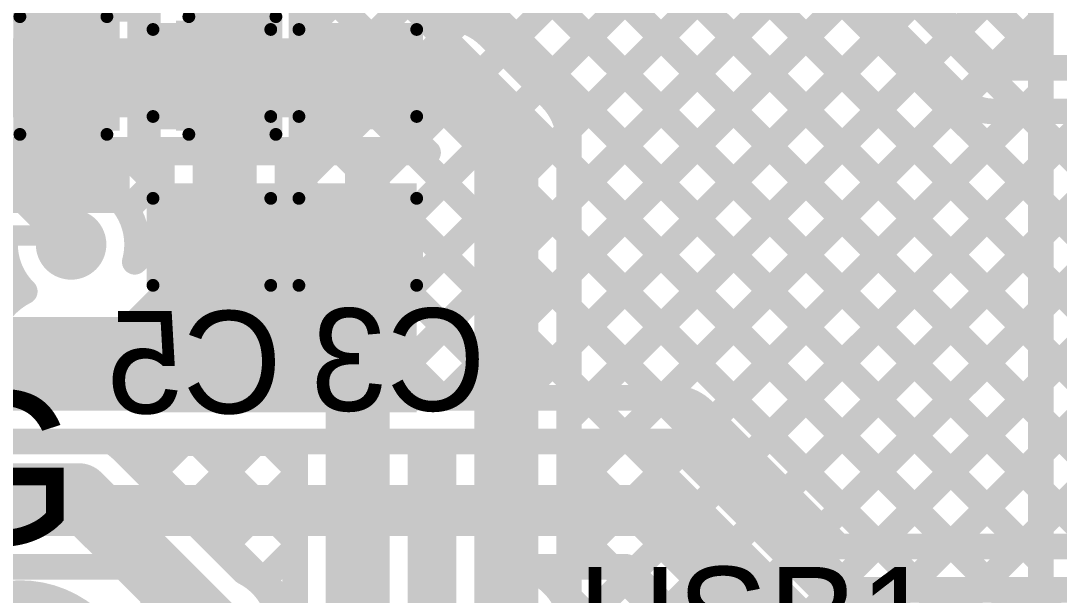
# Model space of a CAD drawing. Header units: millimetres. Extents: x 0.78 to 3.29, y 2.96 to 5.31.
# Drawn here: x 1.6873 to 2.093, y 3.2469 to 3.4714 of the extents above; entities that cross this region are included whole.
import ezdxf

# ---------------------------------------------------------------- set-up
doc = ezdxf.new("R2010")
doc.units = ezdxf.units.MM
doc.header["$MEASUREMENT"] = 0
for name, color, linetype in [('BottomLayer', 5, 'Continuous'), ('BottomOverlay', 54, 'Continuous'), ('BottomPaste', 16, 'Continuous'), ('BottomSolder', 6, 'Continuous'), ('MultiLayer', 9, 'Continuous'), ('PadHoleLayer', 156, 'Continuous'), ('TopLayer', 1, 'Continuous'), ('TopOverlay', 2, 'Continuous'), ('TopPaste', 8, 'Continuous'), ('TopSolder', 216, 'Continuous'), ('ViaHoleLayer', 16, 'Continuous')]:
    doc.layers.add(name, color=color, linetype=linetype)

# ---------------------------------------------------------------- blocks, each defined once
blk = doc.blocks.new('BQ21040DBVR_B_67')
at = {"layer": 'BottomLayer'}
for points in [[(-0.07283, 0.02657), (-0.03346, 0.02657), (-0.07283, 0.04823), (-0.03346, 0.04823)], [(0.03346, 0.02657), (0.07283, 0.02657), (0.03346, 0.04823), (0.07283, 0.04823)], [(-0.07283, -0.01083), (-0.03346, -0.01083), (-0.07283, 0.01083), (-0.03346, 0.01083)], [(0.03346, -0.01083), (0.07283, -0.01083), (0.03346, 0.01083), (0.07283, 0.01083)], [(-0.07283, -0.04823), (-0.03346, -0.04823), (-0.07283, -0.02657), (-0.03346, -0.02657)], [(0.03346, -0.04823), (0.07283, -0.04823), (0.03346, -0.02657), (0.07283, -0.02657)]]:
    blk.add_solid(points, dxfattribs=at)
at = {"layer": 'BottomOverlay', "const_width": 0.00787}
for points in [[(0.056, 0.061), (-0.053, 0.061)], [(0.056, -0.061), (-0.053, -0.061)]]:
    blk.add_lwpolyline(points, dxfattribs=at)
at = {"layer": 'BottomOverlay'}
for points, const_width in [([(-0.05497, 0.061, 1), (-0.05103, 0.061, 1)], 0.00394), ([(0.05403, 0.061, 1), (0.05797, 0.061, 1)], 0.00394), ([(-0.083, -0.039, 1), (-0.093, -0.039, 1)], 0.01), ([(-0.0955, -0.039, 1), (-0.0905, -0.039, 1)], 0.005), ([(-0.0855, -0.039, 1), (-0.0805, -0.039, 1)], 0.005), ([(-0.05497, -0.061, 1), (-0.05103, -0.061, 1)], 0.00394), ([(0.05403, -0.061, 1), (0.05797, -0.061, 1)], 0.00394)]:
    blk.add_lwpolyline(points, format="xyb", close=True, dxfattribs=dict(at, const_width=const_width))
at = {"layer": 'BottomPaste'}
for points in [[(-0.07283, 0.02657), (-0.03346, 0.02657), (-0.07283, 0.04823), (-0.03346, 0.04823)], [(0.03346, 0.02657), (0.07283, 0.02657), (0.03346, 0.04823), (0.07283, 0.04823)], [(-0.07283, -0.01083), (-0.03346, -0.01083), (-0.07283, 0.01083), (-0.03346, 0.01083)], [(0.03346, -0.01083), (0.07283, -0.01083), (0.03346, 0.01083), (0.07283, 0.01083)], [(-0.07283, -0.04823), (-0.03346, -0.04823), (-0.07283, -0.02657), (-0.03346, -0.02657)], [(0.03346, -0.04823), (0.07283, -0.04823), (0.03346, -0.02657), (0.07283, -0.02657)]]:
    blk.add_solid(points, dxfattribs=at)
at = {"layer": 'BottomSolder'}
for points in [[(-0.07683, 0.02257), (-0.02946, 0.02257), (-0.07683, 0.05223), (-0.02946, 0.05223)], [(0.02946, 0.02257), (0.07683, 0.02257), (0.02946, 0.05223), (0.07683, 0.05223)], [(-0.07683, -0.01483), (-0.02946, -0.01483), (-0.07683, 0.01483), (-0.02946, 0.01483)], [(0.02946, -0.01483), (0.07683, -0.01483), (0.02946, 0.01483), (0.07683, 0.01483)], [(-0.07683, -0.05223), (-0.02946, -0.05223), (-0.07683, -0.02257), (-0.02946, -0.02257)], [(0.02946, -0.05223), (0.07683, -0.05223), (0.02946, -0.02257), (0.07683, -0.02257)]]:
    blk.add_solid(points, dxfattribs=at)
blk = doc.blocks.new('TC2030_IDC_69')
at = {"layer": 'BottomSolder', "const_width": 0.004}
for points in [[(-0.102, 0.1, 1), (-0.098, 0.1, 1)], [(0.023, 0.1, 1), (0.027, 0.1, 1)], [(0.098, 0.04, 1), (0.102, 0.04, 1)], [(-0.102, 0, 1), (-0.098, 0, 1)], [(0.098, -0.04, 1), (0.102, -0.04, 1)], [(-0.102, -0.1, 1), (-0.098, -0.1, 1)], [(0.023, -0.1, 1), (0.027, -0.1, 1)]]:
    blk.add_lwpolyline(points, format="xyb", close=True, dxfattribs=at)
at = {"layer": 'PadHoleLayer'}
for points, const_width in [([(-0.12338, 0.1, 1), (-0.07662, 0.1, 1)], 0.04675), ([(0.00162, 0.1, 1), (0.04838, 0.1, 1)], 0.04675), ([(0.09025, 0.04, 1), (0.10975, 0.04, 1)], 0.01951), ([(-0.10975, 0, 1), (-0.09025, 0, 1)], 0.01951), ([(0.09025, -0.04, 1), (0.10975, -0.04, 1)], 0.01951), ([(-0.12338, -0.1, 1), (-0.07662, -0.1, 1)], 0.04675), ([(0.00162, -0.1, 1), (0.04838, -0.1, 1)], 0.04675)]:
    blk.add_lwpolyline(points, format="xyb", close=True, dxfattribs=dict(at, const_width=const_width))
at = {"layer": 'TopLayer', "const_width": 0.01549}
for points in [[(-0.05775, 0.025, 1), (-0.04225, 0.025, 1)], [(-0.00775, 0.025, 1), (0.00775, 0.025, 1)], [(0.04225, 0.025, 1), (0.05775, 0.025, 1)], [(-0.05775, -0.025, 1), (-0.04225, -0.025, 1)], [(-0.05775, -0.025, 1), (-0.04225, -0.025, 1)], [(-0.00775, -0.025, 1), (0.00775, -0.025, 1)], [(0.04225, -0.025, 1), (0.05775, -0.025, 1)]]:
    blk.add_lwpolyline(points, format="xyb", close=True, dxfattribs=at)
at = {"layer": 'TopOverlay', "const_width": 0.01}
for points in [[(-0.152, -0.152), (-0.152, 0.152)], [(0.126, 0.152), (-0.152, 0.152)], [(0.126, -0.152), (0.126, 0.152)], [(0.126, -0.152), (-0.152, -0.152)]]:
    blk.add_lwpolyline(points, dxfattribs=at)
at = {"layer": 'TopOverlay'}
for points, const_width in [([(-0.1545, 0.152, 1), (-0.1495, 0.152, 1)], 0.005), ([(-0.1545, 0.152, 1), (-0.1495, 0.152, 1)], 0.005), ([(0.1235, 0.152, 1), (0.1285, 0.152, 1)], 0.005), ([(0.1235, 0.152, 1), (0.1285, 0.152, 1)], 0.005), ([(-0.0376, -0.057, 1), (-0.0504, -0.057, 1)], 0.01), ([(-0.0529, -0.057, 1), (-0.0479, -0.057, 1)], 0.005), ([(-0.0401, -0.057, 1), (-0.0351, -0.057, 1)], 0.005), ([(-0.1545, -0.152, 1), (-0.1495, -0.152, 1)], 0.005), ([(-0.1545, -0.152, 1), (-0.1495, -0.152, 1)], 0.005), ([(0.1235, -0.152, 1), (0.1285, -0.152, 1)], 0.005), ([(0.1235, -0.152, 1), (0.1285, -0.152, 1)], 0.005)]:
    blk.add_lwpolyline(points, format="xyb", close=True, dxfattribs=dict(at, const_width=const_width))
at = {"layer": 'TopPaste', "const_width": 0.01549}
for points in [[(-0.05775, 0.025, 1), (-0.04225, 0.025, 1)], [(-0.00775, 0.025, 1), (0.00775, 0.025, 1)], [(0.04225, 0.025, 1), (0.05775, 0.025, 1)], [(-0.05775, -0.025, 1), (-0.04225, -0.025, 1)], [(-0.05775, -0.025, 1), (-0.04225, -0.025, 1)], [(-0.00775, -0.025, 1), (0.00775, -0.025, 1)], [(0.04225, -0.025, 1), (0.05775, -0.025, 1)]]:
    blk.add_lwpolyline(points, format="xyb", close=True, dxfattribs=at)
at = {"layer": 'TopSolder'}
for points, const_width in [([(-0.102, 0.1, 1), (-0.098, 0.1, 1)], 0.004), ([(0.023, 0.1, 1), (0.027, 0.1, 1)], 0.004), ([(-0.05975, 0.025, 1), (-0.04025, 0.025, 1)], 0.01949), ([(-0.00975, 0.025, 1), (0.00975, 0.025, 1)], 0.01949), ([(0.04025, 0.025, 1), (0.05975, 0.025, 1)], 0.01949), ([(0.098, 0.04, 1), (0.102, 0.04, 1)], 0.004), ([(-0.102, 0, 1), (-0.098, 0, 1)], 0.004), ([(-0.05975, -0.025, 1), (-0.04025, -0.025, 1)], 0.01949), ([(-0.05975, -0.025, 1), (-0.04025, -0.025, 1)], 0.01949), ([(-0.00975, -0.025, 1), (0.00975, -0.025, 1)], 0.01949), ([(0.04025, -0.025, 1), (0.05975, -0.025, 1)], 0.01949), ([(0.098, -0.04, 1), (0.102, -0.04, 1)], 0.004), ([(-0.102, -0.1, 1), (-0.098, -0.1, 1)], 0.004), ([(0.023, -0.1, 1), (0.027, -0.1, 1)], 0.004)]:
    blk.add_lwpolyline(points, format="xyb", close=True, dxfattribs=dict(at, const_width=const_width))
blk = doc.blocks.new('C__0603_B_103')
at = {"layer": 'BottomLayer'}
for points in [[(-0.045, 0.0175), (-0.045, -0.0175), (-0.015, 0.0175), (-0.015, -0.0175)], [(0.015, 0.0175), (0.015, -0.0175), (0.045, 0.0175), (0.045, -0.0175)]]:
    blk.add_solid(points, dxfattribs=at)
at = {"layer": 'BottomOverlay', "const_width": 0.005}
for points in [[(-0.05, 0.023), (-0.016, 0.023)], [(-0.05, 0.023), (-0.05, -0.023)], [(0.016, 0.023), (0.05, 0.023)], [(0.05, 0.023), (0.05, -0.023)], [(-0.05, -0.023), (-0.016, -0.023)], [(0.016, -0.023), (0.05, -0.023)]]:
    blk.add_lwpolyline(points, dxfattribs=at)
at = {"layer": 'BottomOverlay', "const_width": 0.0025}
for points in [[(-0.05125, 0.023, 1), (-0.04875, 0.023, 1)], [(-0.05125, 0.023, 1), (-0.04875, 0.023, 1)], [(-0.01725, 0.023, 1), (-0.01475, 0.023, 1)], [(0.01475, 0.023, 1), (0.01725, 0.023, 1)], [(0.04875, 0.023, 1), (0.05125, 0.023, 1)], [(0.04875, 0.023, 1), (0.05125, 0.023, 1)], [(-0.05125, -0.023, 1), (-0.04875, -0.023, 1)], [(-0.05125, -0.023, 1), (-0.04875, -0.023, 1)], [(-0.01725, -0.023, 1), (-0.01475, -0.023, 1)], [(0.01475, -0.023, 1), (0.01725, -0.023, 1)], [(0.04875, -0.023, 1), (0.05125, -0.023, 1)], [(0.04875, -0.023, 1), (0.05125, -0.023, 1)]]:
    blk.add_lwpolyline(points, format="xyb", close=True, dxfattribs=at)
at = {"layer": 'BottomPaste'}
for points in [[(-0.045, 0.0175), (-0.045, -0.0175), (-0.015, 0.0175), (-0.015, -0.0175)], [(0.015, 0.0175), (0.015, -0.0175), (0.045, 0.0175), (0.045, -0.0175)]]:
    blk.add_solid(points, dxfattribs=at)
at = {"layer": 'BottomSolder'}
for points in [[(-0.049, 0.0215), (-0.049, -0.0215), (-0.011, 0.0215), (-0.011, -0.0215)], [(0.011, 0.0215), (0.011, -0.0215), (0.049, 0.0215), (0.049, -0.0215)]]:
    blk.add_solid(points, dxfattribs=at)
blk = doc.blocks.new('C__0603_104')
at = {"layer": 'TopLayer'}
for points in [[(-0.015, -0.0175), (-0.015, 0.0175), (-0.045, -0.0175), (-0.045, 0.0175)], [(0.045, -0.0175), (0.045, 0.0175), (0.015, -0.0175), (0.015, 0.0175)]]:
    blk.add_solid(points, dxfattribs=at)
at = {"layer": 'TopOverlay', "const_width": 0.005}
for points in [[(-0.016, 0.023), (-0.05, 0.023)], [(-0.05, 0.023), (-0.05, -0.023)], [(0.05, 0.023), (0.016, 0.023)], [(0.05, 0.023), (0.05, -0.023)], [(-0.016, -0.023), (-0.05, -0.023)], [(0.05, -0.023), (0.016, -0.023)]]:
    blk.add_lwpolyline(points, dxfattribs=at)
at = {"layer": 'TopOverlay', "const_width": 0.0025}
for points in [[(-0.05125, 0.023, 1), (-0.04875, 0.023, 1)], [(-0.05125, 0.023, 1), (-0.04875, 0.023, 1)], [(-0.01725, 0.023, 1), (-0.01475, 0.023, 1)], [(0.01475, 0.023, 1), (0.01725, 0.023, 1)], [(0.04875, 0.023, 1), (0.05125, 0.023, 1)], [(0.04875, 0.023, 1), (0.05125, 0.023, 1)], [(-0.05125, -0.023, 1), (-0.04875, -0.023, 1)], [(-0.05125, -0.023, 1), (-0.04875, -0.023, 1)], [(-0.01725, -0.023, 1), (-0.01475, -0.023, 1)], [(0.01475, -0.023, 1), (0.01725, -0.023, 1)], [(0.04875, -0.023, 1), (0.05125, -0.023, 1)], [(0.04875, -0.023, 1), (0.05125, -0.023, 1)]]:
    blk.add_lwpolyline(points, format="xyb", close=True, dxfattribs=at)
at = {"layer": 'TopPaste'}
for points in [[(-0.015, -0.0175), (-0.015, 0.0175), (-0.045, -0.0175), (-0.045, 0.0175)], [(0.045, -0.0175), (0.045, 0.0175), (0.015, -0.0175), (0.015, 0.0175)]]:
    blk.add_solid(points, dxfattribs=at)
at = {"layer": 'TopSolder'}
for points in [[(-0.011, -0.0215), (-0.011, 0.0215), (-0.049, -0.0215), (-0.049, 0.0215)], [(0.049, -0.0215), (0.049, 0.0215), (0.011, -0.0215), (0.011, 0.0215)]]:
    blk.add_solid(points, dxfattribs=at)
blk = doc.blocks.new('C__0603_B_105')
at = {"layer": 'BottomLayer'}
for points in [[(-0.045, 0.0175), (-0.045, -0.0175), (-0.015, 0.0175), (-0.015, -0.0175)], [(0.015, 0.0175), (0.015, -0.0175), (0.045, 0.0175), (0.045, -0.0175)]]:
    blk.add_solid(points, dxfattribs=at)
at = {"layer": 'BottomOverlay', "const_width": 0.005}
for points in [[(-0.05, 0.023), (-0.016, 0.023)], [(-0.05, 0.023), (-0.05, -0.023)], [(0.016, 0.023), (0.05, 0.023)], [(0.05, 0.023), (0.05, -0.023)], [(-0.05, -0.023), (-0.016, -0.023)], [(0.016, -0.023), (0.05, -0.023)]]:
    blk.add_lwpolyline(points, dxfattribs=at)
at = {"layer": 'BottomOverlay', "const_width": 0.0025}
for points in [[(-0.05125, 0.023, 1), (-0.04875, 0.023, 1)], [(-0.05125, 0.023, 1), (-0.04875, 0.023, 1)], [(-0.01725, 0.023, 1), (-0.01475, 0.023, 1)], [(0.01475, 0.023, 1), (0.01725, 0.023, 1)], [(0.04875, 0.023, 1), (0.05125, 0.023, 1)], [(0.04875, 0.023, 1), (0.05125, 0.023, 1)], [(-0.05125, -0.023, 1), (-0.04875, -0.023, 1)], [(-0.05125, -0.023, 1), (-0.04875, -0.023, 1)], [(-0.01725, -0.023, 1), (-0.01475, -0.023, 1)], [(0.01475, -0.023, 1), (0.01725, -0.023, 1)], [(0.04875, -0.023, 1), (0.05125, -0.023, 1)], [(0.04875, -0.023, 1), (0.05125, -0.023, 1)]]:
    blk.add_lwpolyline(points, format="xyb", close=True, dxfattribs=at)
at = {"layer": 'BottomPaste'}
for points in [[(-0.045, 0.0175), (-0.045, -0.0175), (-0.015, 0.0175), (-0.015, -0.0175)], [(0.015, 0.0175), (0.015, -0.0175), (0.045, 0.0175), (0.045, -0.0175)]]:
    blk.add_solid(points, dxfattribs=at)
at = {"layer": 'BottomSolder'}
for points in [[(-0.049, 0.0215), (-0.049, -0.0215), (-0.011, 0.0215), (-0.011, -0.0215)], [(0.011, 0.0215), (0.011, -0.0215), (0.049, 0.0215), (0.049, -0.0215)]]:
    blk.add_solid(points, dxfattribs=at)

msp = doc.modelspace()

# ---------------------------------------------------------------- linework, layer by layer
at = {"layer": 'BottomLayer'}
for points, const_width in [([(2.08578, 3.25437), (2.08578, 4.09576)], 0.01), ([(1.72652, 3.8172), (2.08578, 3.45794)], 0.01), ([(1.72143, 3.794), (2.08578, 3.42965)], 0.01), ([(1.71952, 3.76763), (2.08578, 3.40137)], 0.01), ([(1.71952, 3.73935), (2.08578, 3.37309)], 0.01), ([(1.716, 3.71458), (2.08578, 3.3448)], 0.01), ([(1.85944, 3.47164), (2.08578, 3.69798)], 0.01), ([(1.87586, 3.45978), (2.08578, 3.6697)], 0.01), ([(1.74275, 3.65955), (2.08578, 3.31652)], 0.01), ([(1.89001, 3.44564), (2.08578, 3.64141)], 0.01), ([(1.90109, 3.42844), (2.08578, 3.61313)], 0.01), ([(1.9015, 3.40057), (2.08578, 3.58485)], 0.01), ([(1.797, 3.57701), (2.08578, 3.28823)], 0.01), ([(1.9015, 3.37228), (2.08578, 3.55656)], 0.01), ([(1.797, 3.54873), (2.08578, 3.25995)], 0.01), ([(1.9015, 3.344), (2.08578, 3.52828)], 0.01), ([(1.9015, 3.31571), (2.08578, 3.49999)], 0.01), ([(1.653, 3.47625), (1.68076, 3.4485)], 0.025), ([(1.854, 3.47248), (1.854, 3.4765)], 0.01), ([(1.9015, 3.28743), (2.08578, 3.47171)], 0.01), ([(1.87035, 3.4653), (1.8943, 3.44135)], 0.01), ([(1.68076, 3.4485), (1.70615, 3.4485)], 0.025), ([(1.819, 3.448), (1.853, 3.448)], 0.025), ([(1.853, 3.448), (1.877, 3.424)], 0.025), ([(1.9015, 3.25914), (2.08578, 3.44342)], 0.01), ([(1.877, 3.233), (1.877, 3.424)], 0.025), ([(1.9015, 3.24102), (1.9015, 3.424)], 0.01), ([(1.73783, 3.421), (1.7895, 3.421)], 0.01), ([(1.73783, 3.4199), (1.84645, 3.4199)], 0.01), ([(1.7915, 3.421), (1.84535, 3.421)], 0.01), ([(1.9015, 3.41594), (2.12853, 3.18891)], 0.01), ([(1.90276, 3.23212), (2.08578, 3.41514)], 0.01), ([(1.70615, 3.4111), (1.707, 3.41024)], 0.012), ([(1.707, 3.384), (1.707, 3.41024)], 0.012), ([(1.762, 3.388), (1.762, 3.413)], 0.01), ([(1.819, 3.388), (1.819, 3.413)], 0.01), ([(1.762, 3.388), (1.819, 3.388)], 0.025), ([(1.819, 3.012), (1.819, 3.388)], 0.025), ([(1.9015, 3.38766), (2.11379, 3.17537)], 0.01), ([(1.9015, 3.20258), (2.08578, 3.38686)], 0.01), ([(1.707, 3.38), (1.707, 3.384)], 0.012), ([(1.9015, 3.35938), (2.11174, 3.14914)], 0.01), ([(1.9015, 3.17429), (2.08578, 3.35857)], 0.01), ([(1.6554, 3.34), (1.702, 3.34)], 0.025), ([(1.9015, 3.33109), (2.09809, 3.1345)], 0.01), ([(1.94718, 3.19169), (2.08578, 3.33029)], 0.01), ([(1.72262, 3.307), (1.72649, 3.307)], 0.01), ([(1.72649, 3.30635), (1.7945, 3.30635)], 0.01), ([(1.72825, 3.30635), (1.7945, 3.2401)], 0.01), ([(1.73751, 3.29314), (1.75072, 3.30635)], 0.01), ([(1.75165, 3.279), (1.779, 3.30635)], 0.01), ([(1.75654, 3.30635), (1.7945, 3.26839)], 0.01), ([(1.78482, 3.30635), (1.7945, 3.29667)], 0.01), ([(1.7945, 3.0271), (1.7945, 3.30635)], 0.01), ([(1.8435, 3.30635), (1.8525, 3.30635)], 0.01), ([(1.8435, 3.0271), (1.8435, 3.30635)], 0.01), ([(1.8525, 3.24102), (1.8525, 3.30635)], 0.01), ([(1.72735, 3.3033), (1.77465, 3.256)], 0.01), ([(1.8435, 3.30424), (1.8525, 3.29524)], 0.01), ([(1.9015, 3.30281), (2.06981, 3.1345)], 0.01), ([(1.97089, 3.18711), (2.08578, 3.302)], 0.01), ([(1.559, 3.286), (1.71, 3.286)], 0.025), ([(1.71, 3.286), (1.763, 3.233)], 0.025), ([(1.76579, 3.26486), (1.7945, 3.29357)], 0.01), ([(1.8435, 3.286), (1.8525, 3.295)], 0.01), ([(1.8435, 3.27595), (1.8525, 3.26695)], 0.01), ([(1.9015, 3.27452), (2.04152, 3.1345)], 0.01), ([(1.98389, 3.17183), (2.08578, 3.27372)], 0.01), ([(1.78083, 3.25162), (1.7945, 3.26528)], 0.01), ([(1.8435, 3.25771), (1.8525, 3.26671)], 0.01), ([(1.8435, 3.24767), (1.85198, 3.23919)], 0.01), ([(1.9015, 3.24624), (1.95609, 3.19164)], 0.01), ([(1.97485, 3.1345), (2.08702, 3.24667)], 0.01)]:
    msp.add_lwpolyline(points, dxfattribs=dict(at, const_width=const_width))
for points, const_width in [([(1.8515, 3.47248, 1), (1.8565, 3.47248, 1)], 0.005), ([(1.8515, 3.47248, 1), (1.8565, 3.47248, 1)], 0.005), ([(1.8515, 3.47248, 1), (1.8565, 3.47248, 1)], 0.005), ([(1.85694, 3.47164, 1), (1.86194, 3.47164, 1)], 0.005), ([(2.08328, 3.47171, 1), (2.08828, 3.47171, 1)], 0.005), ([(1.86782, 3.46532, 1), (1.87282, 3.46532, 1)], 0.005), ([(1.86785, 3.4653, 1), (1.87285, 3.4653, 1)], 0.005), ([(1.86785, 3.4653, 1), (1.87285, 3.4653, 1)], 0.005), ([(1.87336, 3.45978, 1), (1.87836, 3.45978, 1)], 0.005), ([(1.67451, 3.4485, 1), (1.68701, 3.4485, 1)], 0.0125), ([(1.67451, 3.4485, 1), (1.68701, 3.4485, 1)], 0.0125), ([(1.6999, 3.4485, 1), (1.7124, 3.4485, 1)], 0.0125), ([(1.81275, 3.448, 1), (1.82525, 3.448, 1)], 0.0125), ([(1.84675, 3.448, 1), (1.85925, 3.448, 1)], 0.0125), ([(1.84675, 3.448, 1), (1.85925, 3.448, 1)], 0.0125), ([(2.08328, 3.45794, 1), (2.08828, 3.45794, 1)], 0.005), ([(1.88751, 3.44564, 1), (1.89251, 3.44564, 1)], 0.005), ([(2.08328, 3.44342, 1), (2.08828, 3.44342, 1)], 0.005), ([(1.8918, 3.44135, 1), (1.8968, 3.44135, 1)], 0.005), ([(1.8918, 3.44135, 1), (1.8968, 3.44135, 1)], 0.005), ([(1.89182, 3.44132, 1), (1.89682, 3.44132, 1)], 0.005), ([(1.87075, 3.424, 1), (1.88325, 3.424, 1)], 0.0125), ([(1.87075, 3.424, 1), (1.88325, 3.424, 1)], 0.0125), ([(1.89859, 3.42844, 1), (1.90359, 3.42844, 1)], 0.005), ([(2.08328, 3.42965, 1), (2.08828, 3.42965, 1)], 0.005), ([(1.899, 3.424, 1), (1.904, 3.424, 1)], 0.005), ([(1.899, 3.424, 1), (1.904, 3.424, 1)], 0.005), ([(1.899, 3.424, 1), (1.904, 3.424, 1)], 0.005), ([(1.73533, 3.421, 1), (1.74033, 3.421, 1)], 0.005), ([(1.73533, 3.4199, 1), (1.74033, 3.4199, 1)], 0.005), ([(1.787, 3.421, 1), (1.792, 3.421, 1)], 0.005), ([(1.789, 3.421, 1), (1.794, 3.421, 1)], 0.005), ([(1.84285, 3.421, 1), (1.84785, 3.421, 1)], 0.005), ([(1.84395, 3.4199, 1), (1.84895, 3.4199, 1)], 0.005), ([(1.899, 3.41594, 1), (1.904, 3.41594, 1)], 0.005), ([(2.08328, 3.41514, 1), (2.08828, 3.41514, 1)], 0.005), ([(1.70315, 3.4111, 1), (1.70915, 3.4111, 1)], 0.006), ([(1.704, 3.41024, 1), (1.71, 3.41024, 1)], 0.006), ([(1.704, 3.41024, 1), (1.71, 3.41024, 1)], 0.006), ([(1.7595, 3.413, 1), (1.7645, 3.413, 1)], 0.005), ([(1.8165, 3.413, 1), (1.8215, 3.413, 1)], 0.005), ([(1.899, 3.40057, 1), (1.904, 3.40057, 1)], 0.005), ([(2.08328, 3.40137, 1), (2.08828, 3.40137, 1)], 0.005), ([(1.75575, 3.388, 1), (1.76825, 3.388, 1)], 0.0125), ([(1.81275, 3.388, 1), (1.82525, 3.388, 1)], 0.0125), ([(1.81275, 3.388, 1), (1.82525, 3.388, 1)], 0.0125), ([(1.70011, 3.384, 1), (1.71389, 3.384, 1)], 0.01378), ([(1.7595, 3.388, 1), (1.7645, 3.388, 1)], 0.005), ([(1.8165, 3.388, 1), (1.8215, 3.388, 1)], 0.005), ([(1.899, 3.38766, 1), (1.904, 3.38766, 1)], 0.005), ([(2.08328, 3.38686, 1), (2.08828, 3.38686, 1)], 0.005), ([(1.704, 3.384, 1), (1.71, 3.384, 1)], 0.006), ([(1.704, 3.384, 1), (1.71, 3.384, 1)], 0.006), ([(1.704, 3.38, 1), (1.71, 3.38, 1)], 0.006), ([(1.899, 3.37228, 1), (1.904, 3.37228, 1)], 0.005), ([(2.08328, 3.37309, 1), (2.08828, 3.37309, 1)], 0.005), ([(1.899, 3.35938, 1), (1.904, 3.35938, 1)], 0.005), ([(2.08328, 3.35857, 1), (2.08828, 3.35857, 1)], 0.005), ([(1.69511, 3.34, 1), (1.70889, 3.34, 1)], 0.01378), ([(1.69575, 3.34, 1), (1.70825, 3.34, 1)], 0.0125), ([(1.899, 3.344, 1), (1.904, 3.344, 1)], 0.005), ([(2.08328, 3.3448, 1), (2.08828, 3.3448, 1)], 0.005), ([(1.899, 3.33109, 1), (1.904, 3.33109, 1)], 0.005), ([(2.08328, 3.33029, 1), (2.08828, 3.33029, 1)], 0.005), ([(1.899, 3.31571, 1), (1.904, 3.31571, 1)], 0.005), ([(2.08328, 3.31652, 1), (2.08828, 3.31652, 1)], 0.005), ([(1.72012, 3.307, 1), (1.72512, 3.307, 1)], 0.005), ([(1.72012, 3.307, 1), (1.72512, 3.307, 1)], 0.005), ([(1.72012, 3.307, 1), (1.72512, 3.307, 1)], 0.005), ([(1.72399, 3.307, 1), (1.72899, 3.307, 1)], 0.005), ([(1.72399, 3.30635, 1), (1.72899, 3.30635, 1)], 0.005), ([(1.72575, 3.30635, 1), (1.73075, 3.30635, 1)], 0.005), ([(1.74822, 3.30635, 1), (1.75322, 3.30635, 1)], 0.005), ([(1.75404, 3.30635, 1), (1.75904, 3.30635, 1)], 0.005), ([(1.7765, 3.30635, 1), (1.7815, 3.30635, 1)], 0.005), ([(1.78232, 3.30635, 1), (1.78732, 3.30635, 1)], 0.005), ([(1.792, 3.30635, 1), (1.797, 3.30635, 1)], 0.005), ([(1.792, 3.30635, 1), (1.797, 3.30635, 1)], 0.005), ([(1.841, 3.30635, 1), (1.846, 3.30635, 1)], 0.005), ([(1.841, 3.30635, 1), (1.846, 3.30635, 1)], 0.005), ([(1.85, 3.30635, 1), (1.855, 3.30635, 1)], 0.005), ([(1.85, 3.30635, 1), (1.855, 3.30635, 1)], 0.005), ([(1.72482, 3.30332, 1), (1.72982, 3.30332, 1)], 0.005), ([(1.72485, 3.3033, 1), (1.72985, 3.3033, 1)], 0.005), ([(1.72485, 3.3033, 1), (1.72985, 3.3033, 1)], 0.005), ([(1.841, 3.30424, 1), (1.846, 3.30424, 1)], 0.005), ([(1.899, 3.30281, 1), (1.904, 3.30281, 1)], 0.005), ([(2.08328, 3.302, 1), (2.08828, 3.302, 1)], 0.005), ([(1.70375, 3.286, 1), (1.71625, 3.286, 1)], 0.0125), ([(1.70375, 3.286, 1), (1.71625, 3.286, 1)], 0.0125), ([(1.73501, 3.29314, 1), (1.74001, 3.29314, 1)], 0.005), ([(1.792, 3.29667, 1), (1.797, 3.29667, 1)], 0.005), ([(1.792, 3.29357, 1), (1.797, 3.29357, 1)], 0.005), ([(1.85, 3.29524, 1), (1.855, 3.29524, 1)], 0.005), ([(1.85, 3.295, 1), (1.855, 3.295, 1)], 0.005), ([(1.841, 3.286, 1), (1.846, 3.286, 1)], 0.005), ([(1.899, 3.28743, 1), (1.904, 3.28743, 1)], 0.005), ([(2.08328, 3.28823, 1), (2.08828, 3.28823, 1)], 0.005), ([(1.74915, 3.279, 1), (1.75415, 3.279, 1)], 0.005), ([(1.841, 3.27595, 1), (1.846, 3.27595, 1)], 0.005), ([(1.899, 3.27452, 1), (1.904, 3.27452, 1)], 0.005), ([(2.08328, 3.27372, 1), (2.08828, 3.27372, 1)], 0.005), ([(1.76329, 3.26486, 1), (1.76829, 3.26486, 1)], 0.005), ([(1.792, 3.26839, 1), (1.797, 3.26839, 1)], 0.005), ([(1.792, 3.26528, 1), (1.797, 3.26528, 1)], 0.005), ([(1.85, 3.26695, 1), (1.855, 3.26695, 1)], 0.005), ([(1.85, 3.26671, 1), (1.855, 3.26671, 1)], 0.005), ([(1.841, 3.25771, 1), (1.846, 3.25771, 1)], 0.005), ([(1.899, 3.25914, 1), (1.904, 3.25914, 1)], 0.005), ([(2.08328, 3.25995, 1), (2.08828, 3.25995, 1)], 0.005), ([(1.77215, 3.256, 1), (1.77715, 3.256, 1)], 0.005), ([(1.77215, 3.256, 1), (1.77715, 3.256, 1)], 0.005), ([(2.08328, 3.25437, 1), (2.08828, 3.25437, 1)], 0.005), ([(2.08328, 3.25437, 1), (2.08828, 3.25437, 1)], 0.005), ([(2.08328, 3.25437, 1), (2.08828, 3.25437, 1)], 0.005), ([(1.77833, 3.25162, 1), (1.78333, 3.25162, 1)], 0.005), ([(1.841, 3.24767, 1), (1.846, 3.24767, 1)], 0.005), ([(1.899, 3.24624, 1), (1.904, 3.24624, 1)], 0.005), ([(2.08452, 3.24667, 1), (2.08952, 3.24667, 1)], 0.005)]:
    msp.add_lwpolyline(points, format="xyb", close=True, dxfattribs=dict(at, const_width=const_width))
at = {"layer": 'BottomLayer', "const_width": 0.01}
for points in [[(1.854, 3.47248, -0.188676), (1.87035, 3.4653)], [(1.854, 3.47248, -0.188323), (1.87032, 3.46532)], [(1.8943, 3.44135, -0.199267), (1.9015, 3.424)], [(1.89432, 3.44132, -0.198912), (1.9015, 3.424)], [(1.72262, 3.307, -0.061151), (1.72732, 3.30332)], [(1.72262, 3.307, -0.061493), (1.72735, 3.3033)], [(1.74575, 3.206, -1.93845), (1.66772, 3.2615)], [(1.77465, 3.256, -0.282633), (1.78878, 3.233)], [(2.09298, 3.23702, -0.199267), (2.08578, 3.25437)], [(2.09296, 3.23705, -0.198912), (2.08578, 3.25437)]]:
    msp.add_lwpolyline(points, format="xyb", dxfattribs=at)
at = {"layer": 'BottomLayer'}
for points in [[(1.683, 3.4645), (1.683, 3.4336), (1.842, 3.4645), (1.842, 3.4336)], [(1.842, 3.31835), (1.842, 3.4079), (1.73849, 3.31835), (1.73849, 3.4079)], [(1.842, 3.35569), (1.641, 3.35569), (1.842, 3.319), (1.641, 3.319)]]:
    msp.add_solid(points, dxfattribs=at)
at = {"layer": 'MultiLayer', "const_width": 0.01378}
for points in [[(1.70011, 3.384, 1), (1.71389, 3.384, 1)], [(1.69511, 3.34, 1), (1.70889, 3.34, 1)]]:
    msp.add_lwpolyline(points, format="xyb", close=True, dxfattribs=at)
at = {"layer": 'TopLayer'}
for points, const_width in [([(1.9045, 3.58265), (2.16664, 3.32051)], 0.01), ([(1.7915, 3.4037), (1.963, 3.5752)], 0.01), ([(1.90449, 3.55437), (2.16664, 3.29222)], 0.01), ([(1.79138, 3.3753), (1.963, 3.54692)], 0.01), ([(1.98, 3.54), (2.067, 3.453)], 0.01), ([(1.89511, 3.53547), (2.16458, 3.266)], 0.01), ([(1.76837, 3.324), (1.97016, 3.5258)], 0.01), ([(1.968, 3.52796), (2.05496, 3.441)], 0.01), ([(1.88097, 3.52132), (2.1363, 3.266)], 0.01), ([(1.766, 3.451), (1.766, 3.5025)], 0.025), ([(1.79665, 3.324), (1.9843, 3.51165)], 0.01), ([(1.86683, 3.50718), (2.10801, 3.266)], 0.01), ([(1.68851, 3.491), (1.707, 3.47251)], 0.025), ([(1.82493, 3.324), (1.99845, 3.49751)], 0.01), ([(1.85269, 3.49304), (2.07973, 3.266)], 0.01), ([(1.797, 3.43749), (1.84322, 3.48371)], 0.01), ([(1.707, 3.45), (1.707, 3.47251)], 0.025), ([(1.737, 3.4175), (1.737, 3.4825)], 0.01), ([(1.83737, 3.48008), (2.05144, 3.266)], 0.01), ([(1.85322, 3.324), (2.01259, 3.48337)], 0.01), ([(1.734, 3.4205), (1.734, 3.4795)], 0.01), ([(1.797, 3.46577), (1.80923, 3.478)], 0.01), ([(1.797, 3.4175), (1.797, 3.478)], 0.01), ([(1.81116, 3.478), (2.02316, 3.266)], 0.01), ([(1.734, 3.47031), (1.737, 3.46731)], 0.01), ([(1.8815, 3.324), (2.02673, 3.46923)], 0.01), ([(1.62622, 3.46478), (1.707, 3.384)], 0.012), ([(1.797, 3.46388), (1.93688, 3.324)], 0.01), ([(1.734, 3.45934), (1.737, 3.46234)], 0.01), ([(1.766, 3.451), (1.767, 3.45)], 0.025), ([(1.767, 3.37769), (1.767, 3.45)], 0.025), ([(1.90979, 3.324), (2.04087, 3.45509)], 0.01), ([(2.067, 3.453), (2.313, 3.453)], 0.01), ([(1.742, 3.45), (1.767, 3.45)], 0.01), ([(1.767, 3.45), (1.792, 3.45)], 0.01), ([(1.734, 3.44202), (1.737, 3.43902)], 0.01), ([(1.93807, 3.324), (2.05501, 3.44094)], 0.01), ([(1.797, 3.43559), (1.90859, 3.324)], 0.01), ([(1.9577, 3.31534), (2.07836, 3.436)], 0.01), ([(1.97184, 3.3012), (2.10664, 3.436)], 0.01), ([(1.98598, 3.28706), (2.13492, 3.436)], 0.01), ([(2.00013, 3.27292), (2.16321, 3.436)], 0.01), ([(2.067, 3.436), (2.17666, 3.436)], 0.01), ([(2.07943, 3.436), (2.16664, 3.34879)], 0.01), ([(1.734, 3.43106), (1.737, 3.43406)], 0.01), ([(1.69596, 3.4205), (1.734, 3.4205)], 0.01), ([(1.69596, 3.4205), (1.70668, 3.40978)], 0.01), ([(1.69895, 3.4205), (1.70983, 3.40962)], 0.01), ([(1.71219, 3.40925), (1.72344, 3.4205)], 0.01), ([(1.72724, 3.4205), (1.7425, 3.40524)], 0.01), ([(1.737, 3.4175), (1.7425, 3.4175)], 0.01), ([(1.7425, 3.38784), (1.7425, 3.4175)], 0.01), ([(1.7915, 3.4175), (1.797, 3.4175)], 0.01), ([(1.7915, 3.37769), (1.7915, 3.4175)], 0.01), ([(1.72887, 3.39764), (1.7425, 3.41127)], 0.01), ([(1.7915, 3.41281), (1.88031, 3.324)], 0.01), ([(2.02149, 3.266), (2.16308, 3.40759)], 0.01), ([(1.73187, 3.3772), (1.7425, 3.38784)], 0.01), ([(1.73262, 3.38683), (1.73706, 3.38239)], 0.01), ([(1.72931, 3.34), (1.767, 3.37769)], 0.025), ([(1.7915, 3.38452), (1.85202, 3.324)], 0.01), ([(2.04978, 3.266), (2.16832, 3.38454)], 0.01), ([(1.78578, 3.36196), (1.82374, 3.324)], 0.01), ([(1.74796, 3.324), (1.7843, 3.36034)], 0.01), ([(2.07806, 3.266), (2.16664, 3.35458)], 0.01), ([(1.702, 3.34), (1.72931, 3.34)], 0.025), ([(1.77171, 3.34775), (1.79545, 3.324)], 0.01), ([(1.67822, 3.34), (1.702, 3.34)], 0.01), ([(1.75757, 3.3336), (1.76717, 3.324)], 0.01), ([(1.74796, 3.324), (1.942, 3.324)], 0.01), ([(1.95404, 3.319), (2.00704, 3.266)], 0.01), ([(1.636, 3.307), (1.942, 3.307)], 0.01), ([(1.942, 3.307), (2, 3.249)], 0.01), ([(1.61169, 3.28), (1.933, 3.28)], 0.02), ([(1.933, 3.28), (1.997, 3.216)], 0.02), ([(2.00704, 3.266), (2.16664, 3.266)], 0.01), ([(1.88329, 3.258), (1.92389, 3.258)], 0.01), ([(1.88974, 3.258), (1.95609, 3.19164)], 0.01), ([(1.89439, 3.25203), (1.90036, 3.258)], 0.01), ([(1.91802, 3.258), (1.975, 3.20102)], 0.01), ([(1.92389, 3.258), (1.975, 3.20689)], 0.01), ([(1.90276, 3.23212), (1.92626, 3.25562)], 0.01), ([(2, 3.249), (2.31835, 3.249)], 0.01)]:
    msp.add_lwpolyline(points, dxfattribs=dict(at, const_width=const_width))
for points, const_width in [([(1.70075, 3.47251, 1), (1.71325, 3.47251, 1)], 0.0125), ([(1.70075, 3.47251, 1), (1.71325, 3.47251, 1)], 0.0125), ([(1.7315, 3.47031, 1), (1.7365, 3.47031, 1)], 0.005), ([(2.02423, 3.46923, 1), (2.02923, 3.46923, 1)], 0.005), ([(1.7345, 3.46731, 1), (1.7395, 3.46731, 1)], 0.005), ([(1.7945, 3.46577, 1), (1.7995, 3.46577, 1)], 0.005), ([(1.7945, 3.46388, 1), (1.7995, 3.46388, 1)], 0.005), ([(1.7315, 3.45934, 1), (1.7365, 3.45934, 1)], 0.005), ([(1.7345, 3.46234, 1), (1.7395, 3.46234, 1)], 0.005), ([(1.70075, 3.45, 1), (1.71325, 3.45, 1)], 0.0125), ([(1.75975, 3.451, 1), (1.77225, 3.451, 1)], 0.0125), ([(1.75975, 3.451, 1), (1.77225, 3.451, 1)], 0.0125), ([(1.76075, 3.45, 1), (1.77325, 3.45, 1)], 0.0125), ([(1.76075, 3.45, 1), (1.77325, 3.45, 1)], 0.0125), ([(2.03837, 3.45509, 1), (2.04337, 3.45509, 1)], 0.005), ([(2.0645, 3.453, 1), (2.0695, 3.453, 1)], 0.005), ([(2.0645, 3.453, 1), (2.0695, 3.453, 1)], 0.005), ([(1.7395, 3.45, 1), (1.7445, 3.45, 1)], 0.005), ([(1.7645, 3.45, 1), (1.7695, 3.45, 1)], 0.005), ([(1.7645, 3.45, 1), (1.7695, 3.45, 1)], 0.005), ([(1.7895, 3.45, 1), (1.7945, 3.45, 1)], 0.005), ([(1.7315, 3.44202, 1), (1.7365, 3.44202, 1)], 0.005), ([(1.7345, 3.43902, 1), (1.7395, 3.43902, 1)], 0.005), ([(2.05246, 3.441, 1), (2.05746, 3.441, 1)], 0.005), ([(2.05246, 3.441, 1), (2.05746, 3.441, 1)], 0.005), ([(2.05248, 3.44098, 1), (2.05748, 3.44098, 1)], 0.005), ([(2.05251, 3.44094, 1), (2.05751, 3.44094, 1)], 0.005), ([(1.7945, 3.43749, 1), (1.7995, 3.43749, 1)], 0.005), ([(1.7945, 3.43559, 1), (1.7995, 3.43559, 1)], 0.005), ([(2.0645, 3.436, 1), (2.0695, 3.436, 1)], 0.005), ([(2.0645, 3.436, 1), (2.0695, 3.436, 1)], 0.005), ([(2.0645, 3.436, 1), (2.0695, 3.436, 1)], 0.005), ([(2.07586, 3.436, 1), (2.08086, 3.436, 1)], 0.005), ([(2.07693, 3.436, 1), (2.08193, 3.436, 1)], 0.005), ([(1.7315, 3.43106, 1), (1.7365, 3.43106, 1)], 0.005), ([(1.7345, 3.43406, 1), (1.7395, 3.43406, 1)], 0.005), ([(1.69346, 3.4205, 1), (1.69846, 3.4205, 1)], 0.005), ([(1.69346, 3.4205, 1), (1.69846, 3.4205, 1)], 0.005), ([(1.69645, 3.4205, 1), (1.70145, 3.4205, 1)], 0.005), ([(1.72094, 3.4205, 1), (1.72594, 3.4205, 1)], 0.005), ([(1.72474, 3.4205, 1), (1.72974, 3.4205, 1)], 0.005), ([(1.7315, 3.4205, 1), (1.7365, 3.4205, 1)], 0.005), ([(1.7315, 3.4205, 1), (1.7365, 3.4205, 1)], 0.005), ([(1.7345, 3.4175, 1), (1.7395, 3.4175, 1)], 0.005), ([(1.7345, 3.4175, 1), (1.7395, 3.4175, 1)], 0.005), ([(1.74, 3.4175, 1), (1.745, 3.4175, 1)], 0.005), ([(1.74, 3.4175, 1), (1.745, 3.4175, 1)], 0.005), ([(1.789, 3.4175, 1), (1.794, 3.4175, 1)], 0.005), ([(1.789, 3.4175, 1), (1.794, 3.4175, 1)], 0.005), ([(1.7945, 3.4175, 1), (1.7995, 3.4175, 1)], 0.005), ([(1.7945, 3.4175, 1), (1.7995, 3.4175, 1)], 0.005), ([(1.74, 3.41127, 1), (1.745, 3.41127, 1)], 0.005), ([(1.789, 3.41281, 1), (1.794, 3.41281, 1)], 0.005), ([(1.70418, 3.40978, 1), (1.70918, 3.40978, 1)], 0.005), ([(1.70418, 3.40978, 1), (1.70918, 3.40978, 1)], 0.005), ([(1.70733, 3.40962, 1), (1.71233, 3.40962, 1)], 0.005), ([(1.70969, 3.40925, 1), (1.71469, 3.40925, 1)], 0.005), ([(1.74, 3.40524, 1), (1.745, 3.40524, 1)], 0.005), ([(1.789, 3.4037, 1), (1.794, 3.4037, 1)], 0.005), ([(1.72637, 3.39764, 1), (1.73137, 3.39764, 1)], 0.005), ([(1.70011, 3.384, 1), (1.71389, 3.384, 1)], 0.01378), ([(1.73012, 3.38683, 1), (1.73512, 3.38683, 1)], 0.005), ([(1.74, 3.38784, 1), (1.745, 3.38784, 1)], 0.005), ([(1.74, 3.38784, 1), (1.745, 3.38784, 1)], 0.005), ([(1.704, 3.384, 1), (1.71, 3.384, 1)], 0.006), ([(1.73028, 3.384, 1), (1.73528, 3.384, 1)], 0.005), ([(1.73028, 3.384, 1), (1.73528, 3.384, 1)], 0.005), ([(1.73456, 3.38239, 1), (1.73956, 3.38239, 1)], 0.005), ([(1.76075, 3.37769, 1), (1.77325, 3.37769, 1)], 0.0125), ([(1.76075, 3.37769, 1), (1.77325, 3.37769, 1)], 0.0125), ([(1.789, 3.38452, 1), (1.794, 3.38452, 1)], 0.005), ([(1.72937, 3.3772, 1), (1.73437, 3.3772, 1)], 0.005), ([(1.72937, 3.3772, 1), (1.73437, 3.3772, 1)], 0.005), ([(1.78888, 3.3753, 1), (1.79388, 3.3753, 1)], 0.005), ([(1.789, 3.37769, 1), (1.794, 3.37769, 1)], 0.005), ([(1.789, 3.37769, 1), (1.794, 3.37769, 1)], 0.005), ([(1.789, 3.37769, 1), (1.794, 3.37769, 1)], 0.005), ([(1.68641, 3.36563, 1), (1.69141, 3.36563, 1)], 0.005), ([(1.68641, 3.36563, 1), (1.69141, 3.36563, 1)], 0.005), ([(1.78328, 3.36196, 1), (1.78828, 3.36196, 1)], 0.005), ([(1.7818, 3.36034, 1), (1.7868, 3.36034, 1)], 0.005), ([(1.7818, 3.36034, 1), (1.7868, 3.36034, 1)], 0.005), ([(1.78182, 3.36036, 1), (1.78682, 3.36036, 1)], 0.005), ([(1.69511, 3.34, 1), (1.70889, 3.34, 1)], 0.01378), ([(1.69575, 3.34, 1), (1.70825, 3.34, 1)], 0.0125), ([(1.72306, 3.34, 1), (1.73556, 3.34, 1)], 0.0125), ([(1.72306, 3.34, 1), (1.73556, 3.34, 1)], 0.0125), ([(1.76921, 3.34775, 1), (1.77421, 3.34775, 1)], 0.005), ([(1.6995, 3.34, 1), (1.7045, 3.34, 1)], 0.005), ([(1.75507, 3.3336, 1), (1.76007, 3.3336, 1)], 0.005), ([(1.74546, 3.324, 1), (1.75046, 3.324, 1)], 0.005), ([(1.74546, 3.324, 1), (1.75046, 3.324, 1)], 0.005), ([(1.76467, 3.324, 1), (1.76967, 3.324, 1)], 0.005), ([(1.76587, 3.324, 1), (1.77087, 3.324, 1)], 0.005), ([(1.79295, 3.324, 1), (1.79795, 3.324, 1)], 0.005), ([(1.79415, 3.324, 1), (1.79915, 3.324, 1)], 0.005), ([(1.82124, 3.324, 1), (1.82624, 3.324, 1)], 0.005), ([(1.82243, 3.324, 1), (1.82743, 3.324, 1)], 0.005), ([(1.84952, 3.324, 1), (1.85452, 3.324, 1)], 0.005), ([(1.85072, 3.324, 1), (1.85572, 3.324, 1)], 0.005), ([(1.87781, 3.324, 1), (1.88281, 3.324, 1)], 0.005), ([(1.879, 3.324, 1), (1.884, 3.324, 1)], 0.005), ([(1.90609, 3.324, 1), (1.91109, 3.324, 1)], 0.005), ([(1.90729, 3.324, 1), (1.91229, 3.324, 1)], 0.005), ([(1.93438, 3.324, 1), (1.93938, 3.324, 1)], 0.005), ([(1.93557, 3.324, 1), (1.94057, 3.324, 1)], 0.005), ([(1.9395, 3.324, 1), (1.9445, 3.324, 1)], 0.005), ([(1.9395, 3.324, 1), (1.9445, 3.324, 1)], 0.005), ([(1.9395, 3.324, 1), (1.9445, 3.324, 1)], 0.005), ([(1.95152, 3.31902, 1), (1.95652, 3.31902, 1)], 0.005), ([(1.95154, 3.319, 1), (1.95654, 3.319, 1)], 0.005), ([(1.95154, 3.319, 1), (1.95654, 3.319, 1)], 0.005), ([(1.9552, 3.31534, 1), (1.9602, 3.31534, 1)], 0.005), ([(1.9395, 3.307, 1), (1.9445, 3.307, 1)], 0.005), ([(1.9395, 3.307, 1), (1.9445, 3.307, 1)], 0.005), ([(1.96934, 3.3012, 1), (1.97434, 3.3012, 1)], 0.005), ([(1.928, 3.28, 1), (1.938, 3.28, 1)], 0.01), ([(1.928, 3.28, 1), (1.938, 3.28, 1)], 0.01), ([(1.98348, 3.28706, 1), (1.98848, 3.28706, 1)], 0.005), ([(1.99762, 3.27292, 1), (2.00263, 3.27292, 1)], 0.005), ([(2.00454, 3.266, 1), (2.00954, 3.266, 1)], 0.005), ([(2.00454, 3.266, 1), (2.00954, 3.266, 1)], 0.005), ([(2.01899, 3.266, 1), (2.02399, 3.266, 1)], 0.005), ([(2.02066, 3.266, 1), (2.02566, 3.266, 1)], 0.005), ([(2.04728, 3.266, 1), (2.05228, 3.266, 1)], 0.005), ([(2.04894, 3.266, 1), (2.05394, 3.266, 1)], 0.005), ([(2.07556, 3.266, 1), (2.08056, 3.266, 1)], 0.005), ([(2.07723, 3.266, 1), (2.08223, 3.266, 1)], 0.005), ([(1.88079, 3.258, 1), (1.88579, 3.258, 1)], 0.005), ([(1.88079, 3.258, 1), (1.88579, 3.258, 1)], 0.005), ([(1.88724, 3.258, 1), (1.89224, 3.258, 1)], 0.005), ([(1.89786, 3.258, 1), (1.90286, 3.258, 1)], 0.005), ([(1.91552, 3.258, 1), (1.92052, 3.258, 1)], 0.005), ([(1.92139, 3.258, 1), (1.92639, 3.258, 1)], 0.005), ([(1.92139, 3.258, 1), (1.92639, 3.258, 1)], 0.005), ([(1.92376, 3.25562, 1), (1.92876, 3.25562, 1)], 0.005), ([(1.89189, 3.25203, 1), (1.89689, 3.25203, 1)], 0.005), ([(1.9975, 3.249, 1), (2.0025, 3.249, 1)], 0.005), ([(1.9975, 3.249, 1), (2.0025, 3.249, 1)], 0.005)]:
    msp.add_lwpolyline(points, format="xyb", close=True, dxfattribs=dict(at, const_width=const_width))
at = {"layer": 'TopLayer', "const_width": 0.01}
for points in [[(2.067, 3.436, -0.199327), (2.05496, 3.441)], [(2.067, 3.436, -0.198912), (2.05498, 3.44098)], [(1.70668, 3.40978, -0.417874), (1.73278, 3.384)], [(1.68891, 3.36563, -0.204161), (1.68122, 3.38432)], [(1.73278, 3.384, -0.066801), (1.73187, 3.3772)], [(1.7915, 3.37769, -0.199267), (1.7843, 3.36034)], [(1.7915, 3.37769, -0.198912), (1.78432, 3.36036)], [(1.67808, 3.324, -0.449029), (1.68891, 3.36563)], [(1.942, 3.324, -0.199327), (1.95404, 3.319)], [(1.942, 3.324, -0.198912), (1.95402, 3.31902)], [(1.88329, 3.258, -0.34371), (1.90278, 3.233)]]:
    msp.add_lwpolyline(points, format="xyb", dxfattribs=at)
at = {"layer": 'ViaHoleLayer', "const_width": 0.00591}
for points in [[(1.70405, 3.384, 1), (1.70995, 3.384, 1)], [(1.69905, 3.34, 1), (1.70495, 3.34, 1)]]:
    msp.add_lwpolyline(points, format="xyb", close=True, dxfattribs=at)

# ---------------------------------------------------------------- block references
for name, p, rotation in [('BQ21040DBVR_B_67', (1.653, 3.4485), 180), ('C__0603_104', (1.737, 3.45), 180), ('C__0603_B_103', (1.762, 3.418), 90), ('C__0603_B_105', (1.819, 3.418), 90), ('TC2030_IDC_69', (1.587, 3.106), 270)]:
    msp.add_blockref(name, p, dxfattribs=dict(rotation=rotation))

# ---------------------------------------------------------------- texts
at = {"layer": 'BottomOverlay', "text_generation_flag": 2}
for s, p in [('C3', (1.869, 3.319)), ('C5', (1.78935, 3.318))]:
    msp.add_text(s, height=0.04, dxfattribs=at).set_placement(p)
at = {"layer": 'TopOverlay'}
msp.add_text('JTAG', height=0.06, rotation=360, dxfattribs=at).set_placement((1.505, 3.2667))
msp.add_text('USB1', height=0.04, dxfattribs=at).set_placement((1.905, 3.218))

doc.saveas('drawing.dxf')
